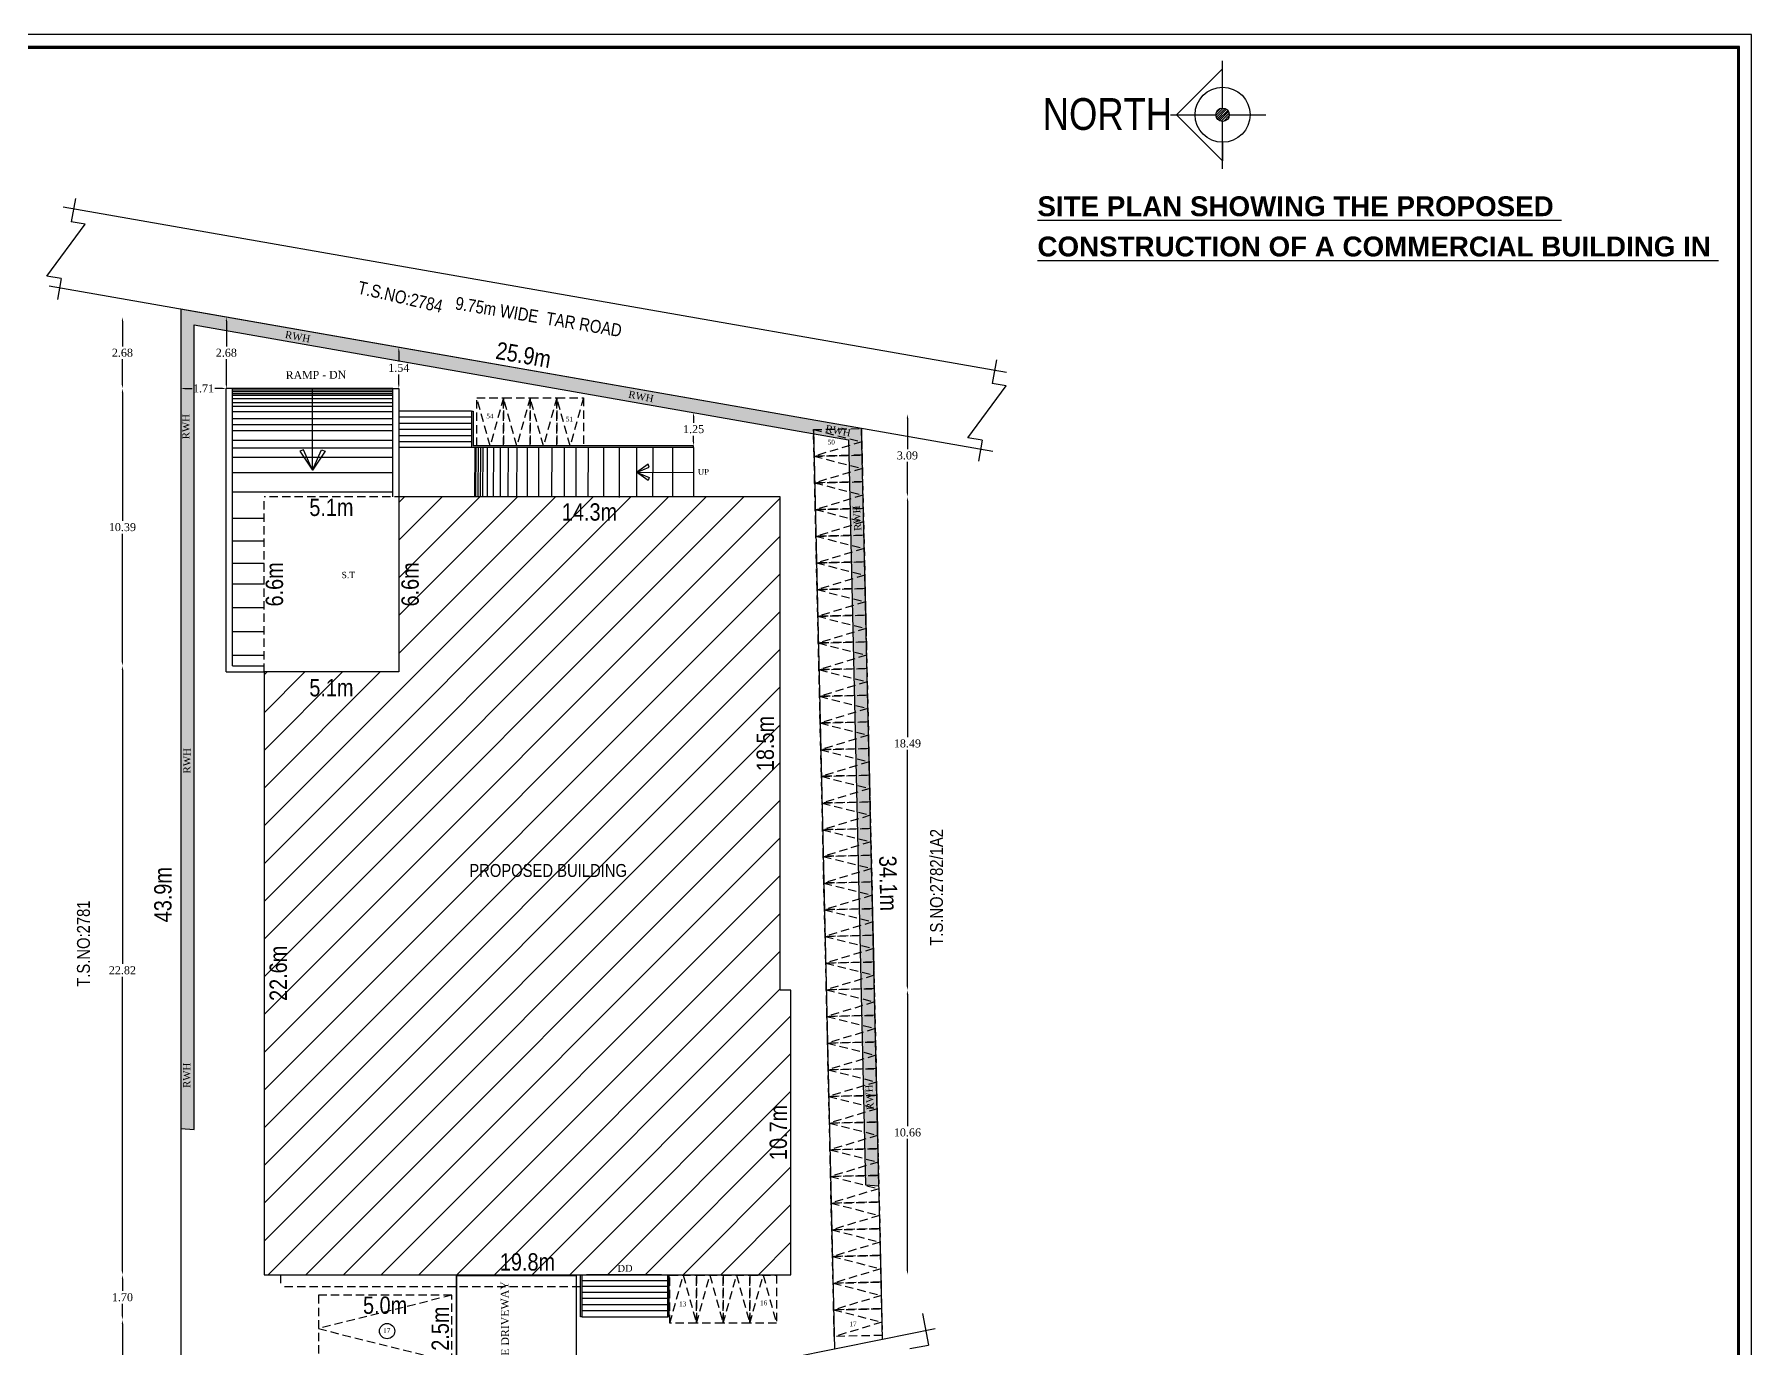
# Model space of a CAD drawing. Header units: metres. Extents: x 395 to 664, y 68 to 153.
# Drawn here: x 600 to 664.3, y 99.6 to 148.9 of the extents above; entities that cross this region are included whole.
import ezdxf

# ---------------------------------------------------------------- set-up
doc = ezdxf.new("R2010")
doc.units = ezdxf.units.M
doc.header["$LTSCALE"] = 25
doc.header["$MEASUREMENT"] = 0
doc.header["$PDMODE"] = 34
doc.linetypes.add('HIDDEN', pattern=[0.375, 0.25, -0.125])
doc.layers.get('Defpoints').update_dxf_attribs({"color": 222})
doc.styles.add('ROOM TEXT 10.5', font='swissc.ttf')
doc.styles.get("Standard").update_dxf_attribs({"font": 'times.ttf'})
doc.styles.add('style4', font='arialbd.ttf')
doc.dimstyles.new('SITE', dxfattribs={"dimtxt": 0.65, "dimasz": 0.05, "dimexe": 0.18, "dimexo": 0.0625, "dimgap": 0.09, "dimtad": 0, "dimdec": 1, "dimzin": 0, "dimdsep": 46, "dimtxsty": 'ROOM TEXT 10.5', "dimblk": 'A1', "dimcen": 0.09, "dimse1": 1, "dimse2": 1, "dimsd1": 1, "dimsd2": 1, "dimazin": 0, "dimtfac": 1, "dimtdec": 1, "dimtofl": 0, "dimtmove": 0, "dimatfit": 3, "dimfxl": 0, "dimtolj": 1, "dimtzin": 0, "dimarcsym": 0})
doc.dimstyles.get("Standard").update_dxf_attribs({"dimtxt": 0.3, "dimasz": 0.15, "dimexe": 0.18, "dimexo": 0.0625, "dimgap": 0.09, "dimtad": 0, "dimtih": 1, "dimtoh": 1, "dimzin": 0, "dimdsep": 46, "dimtxsty": 'Standard', "dimcen": 0.09, "dimse1": 1, "dimse2": 1, "dimadec": 0, "dimazin": 0, "dimtfac": 1, "dimtofl": 0, "dimtmove": 0, "dimatfit": 3, "dimfxl": 0, "dimtolj": 1, "dimtzin": 0, "dimarcsym": 0})

# ---------------------------------------------------------------- blocks, each defined once
blk = doc.blocks.new('*D88')
at = {"color": 0, "lineweight": -2, "ltscale": 0.5}
for p, q in [((632.685, 131.415), (632.685, 122.561)), ((632.685, 113.22), (632.685, 122.075))]:
    blk.add_line(p, q, dxfattribs=at)
for points in [[(632.66, 131.415), (632.71, 131.415), (632.685, 131.565)], [(632.66, 113.22), (632.71, 113.22), (632.685, 113.07)]]:
    blk.add_solid(points, dxfattribs=at)
at = {"layer": 'Defpoints', "color": 0, "lineweight": -2, "ltscale": 0.5}
for p in [(630.411, 131.565), (630.411, 113.07), (632.685, 113.07)]:
    blk.add_point(p, dxfattribs=at)
at = {"color": 0, "ltscale": 0.5, "insert": (632.685, 122.318), "char_height": 0.3, "attachment_point": 5}
blk.add_mtext('\\A1;18.49', dxfattribs=at)
blk = doc.blocks.new('*D89')
at = {"color": 0, "lineweight": -2, "ltscale": 0.5}
for p, q in [((632.685, 112.92), (632.685, 107.983)), ((632.685, 102.56), (632.685, 107.497))]:
    blk.add_line(p, q, dxfattribs=at)
for points in [[(632.66, 112.92), (632.71, 112.92), (632.685, 113.07)], [(632.66, 102.56), (632.71, 102.56), (632.685, 102.41)]]:
    blk.add_solid(points, dxfattribs=at)
at = {"layer": 'Defpoints', "color": 0, "lineweight": -2, "ltscale": 0.5}
for p in [(630.411, 113.07), (630.814, 102.41), (632.685, 102.41)]:
    blk.add_point(p, dxfattribs=at)
at = {"color": 0, "ltscale": 0.5, "insert": (632.685, 107.74), "char_height": 0.3, "attachment_point": 5}
blk.add_mtext('\\A1;10.66', dxfattribs=at)
blk = doc.blocks.new('*D90')
at = {"color": 0, "lineweight": -2, "ltscale": 0.5}
for p, q in [((603.257, 125.078), (603.257, 114.062)), ((603.257, 102.56), (603.257, 113.576))]:
    blk.add_line(p, q, dxfattribs=at)
for points in [[(603.232, 125.078), (603.282, 125.078), (603.257, 125.228)], [(603.232, 102.56), (603.282, 102.56), (603.257, 102.41)]]:
    blk.add_solid(points, dxfattribs=at)
at = {"layer": 'Defpoints', "color": 0, "lineweight": -2, "ltscale": 0.5}
for p in [(603.257, 125.228), (605.952, 125.228), (605.952, 102.41)]:
    blk.add_point(p, dxfattribs=at)
at = {"color": 0, "ltscale": 0.5, "insert": (603.257, 113.819), "char_height": 0.3, "attachment_point": 5}
blk.add_mtext('\\A1;22.82', dxfattribs=at)
blk = doc.blocks.new('*D91')
at = {"color": 0, "lineweight": -2, "ltscale": 0.5}
for p, q in [((603.257, 135.473), (603.257, 130.668)), ((603.257, 125.378), (603.257, 130.182))]:
    blk.add_line(p, q, dxfattribs=at)
for points in [[(603.232, 135.473), (603.282, 135.473), (603.257, 135.623)], [(603.232, 125.378), (603.282, 125.378), (603.257, 125.228)]]:
    blk.add_solid(points, dxfattribs=at)
at = {"layer": 'Defpoints', "color": 0, "lineweight": -2, "ltscale": 0.5}
for p in [(603.257, 135.623), (604.539, 135.623), (605.952, 125.228)]:
    blk.add_point(p, dxfattribs=at)
at = {"color": 0, "ltscale": 0.5, "insert": (603.257, 130.425), "char_height": 0.3, "attachment_point": 5}
blk.add_mtext('\\A1;10.39', dxfattribs=at)
blk = doc.blocks.new('*D96')
at = {"layer": 'Defpoints', "color": 0, "lineweight": -2, "ltscale": 0.5}
for p in [(605.441, 138.598), (631.052, 134.644), (630.961, 134.126)]:
    blk.add_point(p, dxfattribs=at)
at = {"color": 0, "ltscale": 0.5, "insert": (618.292, 136.88), "char_height": 0.65, "attachment_point": 5, "rotation": 350.05979, "style": 'ROOM TEXT 10.5'}
blk.add_mtext('\\A1;25.9m', dxfattribs=at)
blk = doc.blocks.new('A1')
at = {"color": 8, "lineweight": -2}
blk.add_line((0, 2.5), (0, -2.5), dxfattribs=at)
blk.add_solid([(-2.3, 0.4), (-2.3, -0.4), (0, 0)], dxfattribs=at)
blk = doc.blocks.new('*D97')
at = {"layer": 'Defpoints', "color": 0, "lineweight": -2, "ltscale": 0.5}
for p in [(630.961, 134.126), (631.745, 99.996), (632.358, 100.01)]:
    blk.add_point(p, dxfattribs=at)
at = {"color": 0, "ltscale": 0.5, "insert": (631.966, 117.075), "char_height": 0.65, "attachment_point": 5, "rotation": 271.31605, "style": 'ROOM TEXT 10.5'}
blk.add_mtext('\\A1;34.1m', dxfattribs=at)
blk = doc.blocks.new('*D98')
at = {"layer": 'Defpoints', "color": 0, "lineweight": -2, "ltscale": 0.5}
for p in [(631.745, 99.996), (605.441, 94.705), (605.562, 94.105)]:
    blk.add_point(p, dxfattribs=at)
at = {"color": 0, "ltscale": 0.5, "insert": (618.714, 96.75), "char_height": 0.65, "attachment_point": 5, "rotation": 11.37218, "style": 'ROOM TEXT 10.5'}
blk.add_mtext('\\A1;26.8m', dxfattribs=at)
blk = doc.blocks.new('*D99')
at = {"layer": 'Defpoints', "color": 0, "lineweight": -2, "ltscale": 0.5}
for p in [(604.778, 138.598), (605.441, 138.598), (605.441, 94.705)]:
    blk.add_point(p, dxfattribs=at)
at = {"color": 0, "ltscale": 0.5, "insert": (604.778, 116.652), "char_height": 0.65, "attachment_point": 5, "rotation": 90, "style": 'ROOM TEXT 10.5'}
blk.add_mtext('\\A1;43.9m', dxfattribs=at)
blk = doc.blocks.new('*D86')
at = {"color": 0, "lineweight": -2, "ltscale": 0.5}
for p, q in [((632.685, 134.509), (632.685, 133.355)), ((632.685, 131.715), (632.685, 132.869))]:
    blk.add_line(p, q, dxfattribs=at)
for points in [[(632.66, 134.509), (632.71, 134.509), (632.685, 134.659)], [(632.66, 131.715), (632.71, 131.715), (632.685, 131.565)]]:
    blk.add_solid(points, dxfattribs=at)
at = {"layer": 'Defpoints', "color": 0, "lineweight": -2, "ltscale": 0.5}
for p in [(627.916, 134.659), (627.916, 131.565), (632.685, 131.565)]:
    blk.add_point(p, dxfattribs=at)
at = {"color": 0, "ltscale": 0.5, "insert": (632.685, 133.112), "char_height": 0.3, "attachment_point": 5}
blk.add_mtext('\\A1;3.09', dxfattribs=at)
blk = doc.blocks.new('*D87')
at = {"color": 0, "lineweight": -2, "ltscale": 0.5}
for p, q in [((603.257, 138.148), (603.257, 137.203)), ((603.257, 135.773), (603.257, 136.717))]:
    blk.add_line(p, q, dxfattribs=at)
for points in [[(603.232, 138.148), (603.282, 138.148), (603.257, 138.298)], [(603.232, 135.773), (603.282, 135.773), (603.257, 135.623)]]:
    blk.add_solid(points, dxfattribs=at)
at = {"layer": 'Defpoints', "color": 0, "lineweight": -2, "ltscale": 0.5}
for p in [(607.153, 138.298), (603.257, 135.623), (607.153, 135.623)]:
    blk.add_point(p, dxfattribs=at)
at = {"color": 0, "ltscale": 0.5, "insert": (603.257, 136.96), "char_height": 0.3, "attachment_point": 5}
blk.add_mtext('\\A1;2.68', dxfattribs=at)
blk = doc.blocks.new('*D100')
at = {"color": 0, "lineweight": -2, "ltscale": 0.5}
for p, q in [((603.257, 102.26), (603.257, 101.806)), ((603.257, 100.865), (603.257, 101.32))]:
    blk.add_line(p, q, dxfattribs=at)
for points in [[(603.232, 102.26), (603.282, 102.26), (603.257, 102.41)], [(603.232, 100.865), (603.282, 100.865), (603.257, 100.715)]]:
    blk.add_solid(points, dxfattribs=at)
at = {"layer": 'Defpoints', "color": 0, "lineweight": -2, "ltscale": 0.5}
for p in [(608.565, 102.41), (603.257, 100.715), (608.565, 100.715)]:
    blk.add_point(p, dxfattribs=at)
at = {"color": 0, "ltscale": 0.5, "insert": (603.257, 101.563), "char_height": 0.3, "attachment_point": 5}
blk.add_mtext('\\A1;1.70', dxfattribs=at)
blk = doc.blocks.new('*D101')
at = {"color": 0, "lineweight": -2, "ltscale": 0.5}
for p, q in [((603.257, 100.565), (603.257, 98.267)), ((603.257, 95.484), (603.257, 97.781))]:
    blk.add_line(p, q, dxfattribs=at)
for points in [[(603.232, 100.565), (603.282, 100.565), (603.257, 100.715)], [(603.232, 95.484), (603.282, 95.484), (603.257, 95.334)]]:
    blk.add_solid(points, dxfattribs=at)
at = {"layer": 'Defpoints', "color": 0, "lineweight": -2, "ltscale": 0.5}
for p in [(608.565, 100.715), (603.257, 95.334), (608.565, 95.334)]:
    blk.add_point(p, dxfattribs=at)
at = {"color": 0, "ltscale": 0.5, "insert": (603.257, 98.024), "char_height": 0.3, "attachment_point": 5}
blk.add_mtext('\\A1;5.38', dxfattribs=at)
blk = doc.blocks.new('*D95')
at = {"color": 0, "lineweight": -2, "ltscale": 0.5}
for p, q in [((624.668, 134.571), (624.668, 134.34)), ((624.668, 133.623), (624.668, 133.854))]:
    blk.add_line(p, q, dxfattribs=at)
for points in [[(624.643, 134.571), (624.693, 134.571), (624.668, 134.721)], [(624.643, 133.623), (624.693, 133.623), (624.668, 133.473)]]:
    blk.add_solid(points, dxfattribs=at)
at = {"layer": 'Defpoints', "color": 0, "lineweight": -2, "ltscale": 0.5}
for p in [(624.668, 134.721), (624.668, 133.473), (624.668, 133.473)]:
    blk.add_point(p, dxfattribs=at)
at = {"color": 0, "ltscale": 0.5, "insert": (624.668, 134.097), "char_height": 0.3, "attachment_point": 5}
blk.add_mtext('\\A1;1.25', dxfattribs=at)
blk = doc.blocks.new('*D85')
at = {"color": 0, "lineweight": -2, "ltscale": 0.5}
for p, q in [((613.618, 137.015), (613.618, 136.637)), ((613.618, 135.773), (613.618, 136.151))]:
    blk.add_line(p, q, dxfattribs=at)
for points in [[(613.593, 137.015), (613.643, 137.015), (613.618, 137.165)], [(613.593, 135.773), (613.643, 135.773), (613.618, 135.623)]]:
    blk.add_solid(points, dxfattribs=at)
at = {"layer": 'Defpoints', "color": 0, "lineweight": -2, "ltscale": 0.5}
for p in [(613.618, 137.165), (613.618, 135.623), (613.618, 135.623)]:
    blk.add_point(p, dxfattribs=at)
at = {"color": 0, "ltscale": 0.5, "insert": (613.618, 136.394), "char_height": 0.3, "attachment_point": 5}
blk.add_mtext('\\A1;1.54', dxfattribs=at)
blk = doc.blocks.new('*D83')
at = {"color": 0, "lineweight": -2, "ltscale": 0.5}
for p, q in [((605.591, 135.623), (605.872, 135.623)), ((607.003, 135.623), (606.721, 135.623))]:
    blk.add_line(p, q, dxfattribs=at)
for points in [[(605.591, 135.648), (605.591, 135.598), (605.441, 135.623)], [(607.003, 135.648), (607.003, 135.598), (607.153, 135.623)]]:
    blk.add_solid(points, dxfattribs=at)
at = {"layer": 'Defpoints', "color": 0, "lineweight": -2, "ltscale": 0.5}
for p in [(605.441, 135.623), (605.441, 135.623), (607.153, 135.623)]:
    blk.add_point(p, dxfattribs=at)
at = {"color": 0, "ltscale": 0.5, "insert": (606.297, 135.623), "char_height": 0.3, "attachment_point": 5}
blk.add_mtext('\\A1;1.71', dxfattribs=at)
blk = doc.blocks.new('*D84')
at = {"color": 0, "lineweight": -2, "ltscale": 0.5}
for p, q in [((607.153, 138.148), (607.153, 137.203)), ((607.153, 135.773), (607.153, 136.717))]:
    blk.add_line(p, q, dxfattribs=at)
for points in [[(607.128, 138.148), (607.178, 138.148), (607.153, 138.298)], [(607.128, 135.773), (607.178, 135.773), (607.153, 135.623)]]:
    blk.add_solid(points, dxfattribs=at)
at = {"layer": 'Defpoints', "color": 0, "lineweight": -2, "ltscale": 0.5}
for p in [(607.153, 138.298), (607.153, 138.298), (607.153, 135.623)]:
    blk.add_point(p, dxfattribs=at)
at = {"color": 0, "ltscale": 0.5, "insert": (607.153, 136.96), "char_height": 0.3, "attachment_point": 5}
blk.add_mtext('\\A1;2.68', dxfattribs=at)
blk = doc.blocks.new('*D102')
at = {"layer": 'Defpoints', "color": 0, "lineweight": -2, "ltscale": 0.5}
for p in [(610.604, 101.639), (615.604, 101.639), (615.604, 101.263)]:
    blk.add_point(p, dxfattribs=at)
at = {"color": 0, "ltscale": 0.5, "insert": (613.104, 101.263), "char_height": 0.65, "attachment_point": 5, "style": 'ROOM TEXT 10.5'}
blk.add_mtext('\\A1;5.0m', dxfattribs=at)
blk = doc.blocks.new('*D103')
at = {"layer": 'Defpoints', "color": 0, "lineweight": -2, "ltscale": 0.5}
for p in [(615.176, 101.639), (615.604, 101.639), (615.604, 99.139)]:
    blk.add_point(p, dxfattribs=at)
at = {"color": 0, "ltscale": 0.5, "insert": (615.176, 100.389), "char_height": 0.65, "attachment_point": 5, "rotation": 90, "style": 'ROOM TEXT 10.5'}
blk.add_mtext('\\A1;2.5m', dxfattribs=at)
blk = doc.blocks.new('*D104')
at = {"layer": 'Defpoints', "color": 0, "lineweight": -2, "ltscale": 0.5}
for p in [(608.565, 124.998), (613.618, 124.998), (608.565, 124.405)]:
    blk.add_point(p, dxfattribs=at)
at = {"color": 0, "ltscale": 0.5, "insert": (611.092, 124.405), "char_height": 0.65, "attachment_point": 5, "style": 'ROOM TEXT 10.5'}
blk.add_mtext('\\A1;5.1m', dxfattribs=at)
blk = doc.blocks.new('*D105')
at = {"layer": 'Defpoints', "color": 0, "lineweight": -2, "ltscale": 0.5}
for p in [(613.618, 131.565), (614.045, 131.565), (613.618, 124.998)]:
    blk.add_point(p, dxfattribs=at)
at = {"color": 0, "ltscale": 0.5, "insert": (614.045, 128.281), "char_height": 0.65, "attachment_point": 5, "rotation": 90, "style": 'ROOM TEXT 10.5'}
blk.add_mtext('\\A1;6.6m', dxfattribs=at)
blk = doc.blocks.new('*D106')
at = {"layer": 'Defpoints', "color": 0, "lineweight": -2, "ltscale": 0.5}
for p in [(613.618, 131.565), (627.916, 131.565), (627.916, 130.991)]:
    blk.add_point(p, dxfattribs=at)
at = {"color": 0, "ltscale": 0.5, "insert": (620.767, 130.991), "char_height": 0.65, "attachment_point": 5, "style": 'ROOM TEXT 10.5'}
blk.add_mtext('\\A1;14.3m', dxfattribs=at)
blk = doc.blocks.new('*D107')
at = {"layer": 'Defpoints', "color": 0, "lineweight": -2, "ltscale": 0.5}
for p in [(608.565, 124.998), (609.104, 124.998), (608.565, 102.41)]:
    blk.add_point(p, dxfattribs=at)
at = {"color": 0, "ltscale": 0.5, "insert": (609.104, 113.704), "char_height": 0.65, "attachment_point": 5, "rotation": 90, "style": 'ROOM TEXT 10.5'}
blk.add_mtext('\\A1;22.6m', dxfattribs=at)
blk = doc.blocks.new('*D108')
at = {"layer": 'Defpoints', "color": 0, "lineweight": -2, "ltscale": 0.5}
for p in [(608.565, 102.41), (628.32, 102.885), (628.32, 102.41)]:
    blk.add_point(p, dxfattribs=at)
at = {"color": 0, "ltscale": 0.5, "insert": (618.442, 102.885), "char_height": 0.65, "attachment_point": 5, "style": 'ROOM TEXT 10.5'}
blk.add_mtext('\\A1;19.8m', dxfattribs=at)
blk = doc.blocks.new('*D109')
at = {"layer": 'Defpoints', "color": 0, "lineweight": -2, "ltscale": 0.5}
for p in [(627.848, 113.07), (628.32, 113.07), (628.32, 102.41)]:
    blk.add_point(p, dxfattribs=at)
at = {"color": 0, "ltscale": 0.5, "insert": (627.848, 107.74), "char_height": 0.65, "attachment_point": 5, "rotation": 90, "style": 'ROOM TEXT 10.5'}
blk.add_mtext('\\A1;10.7m', dxfattribs=at)
blk = doc.blocks.new('*D110')
at = {"layer": 'Defpoints', "color": 0, "lineweight": -2, "ltscale": 0.5}
for p in [(627.359, 131.565), (627.916, 131.565), (627.916, 113.07)]:
    blk.add_point(p, dxfattribs=at)
at = {"color": 0, "ltscale": 0.5, "insert": (627.359, 122.318), "char_height": 0.65, "attachment_point": 5, "rotation": 90, "style": 'ROOM TEXT 10.5'}
blk.add_mtext('\\A1;18.5m', dxfattribs=at)
blk = doc.blocks.new('*D111')
at = {"layer": 'Defpoints', "color": 0, "lineweight": -2, "ltscale": 0.5}
for p in [(608.565, 131.565), (608.958, 131.565), (608.565, 124.998)]:
    blk.add_point(p, dxfattribs=at)
at = {"color": 0, "ltscale": 0.5, "insert": (608.958, 128.281), "char_height": 0.65, "attachment_point": 5, "rotation": 90, "style": 'ROOM TEXT 10.5'}
blk.add_mtext('\\A1;6.6m', dxfattribs=at)
blk = doc.blocks.new('*D112')
at = {"layer": 'Defpoints', "color": 0, "lineweight": -2, "ltscale": 0.5}
for p in [(608.565, 131.565), (613.618, 131.565), (613.618, 131.165)]:
    blk.add_point(p, dxfattribs=at)
at = {"color": 0, "ltscale": 0.5, "insert": (611.092, 131.165), "char_height": 0.65, "attachment_point": 5, "style": 'ROOM TEXT 10.5'}
blk.add_mtext('\\A1;5.1m', dxfattribs=at)
blk = doc.blocks.new('A$C392500A0')
for p, q in [((28.6, 71.4), (28.6, 40.1)), ((28.6, 66.1), (59, 35.7)), ((28.6, 53.9), (28.6, 66.1)), ((28.6, 66.1), (28.6, 53.9)), ((24.1, 35.7), (0, 35.7)), ((24.2, 36.1), (28.1, 40.1)), ((24.2, 34.7), (29.5, 40)), ((24.6, 33.6), (30.6, 39.6)), ((25.2, 32.8), (31.5, 39)), ((26, 32.1), (32.2, 38.3)), ((27, 31.5), (32.7, 37.3)), ((28.2, 31.3), (33, 36.1)), ((59, 35.7), (28.6, 5.3)), ((29.8, 31.4), (32.9, 34.4)), ((63.1, 35.7), (33, 35.7)), ((28.6, 31.2), (28.6, 0))]:
    blk.add_line(p, q)
for radius in [18.2, 4.45]:
    blk.add_circle((28.6, 35.7), radius)

msp = doc.modelspace()

# ---------------------------------------------------------------- hatches: boundary and pattern name
at = {"ltscale": 0.5}
h = msp.add_hatch(dxfattribs=at)
h.set_pattern_fill('GRAVEL', color=0)
h.set_pattern_definition([(228.012788, (181.01551, 91.8192), (-8, -9), [0.134536, -13.319088]), (184.969741, (180.92551, 91.719203), (12, 1), [0.230868, -22.8559248]), (132.510447, (180.69551, 91.6992), (10, -11), [0.162788, -16.1160326]), (267.273689, (180.30551, 91.449203), (1, 20), [0.210238, -20.813558]), (292.833654, (180.29551, 91.239203), (-5, 12), [0.206155, -20.4093731]), (357.273689, (180.37551, 91.049203), (-20, 1), [0.210238, -20.813558]), (37.6942405, (180.58551, 91.039203), (-13, -10), [0.278029, -27.5248485]), (72.255328, (180.80551, 91.209203), (7, 22), [0.262488, -25.9863215]), (121.429566, (180.88551, 91.459203), (-8, 13), [0.21095, -20.8840731]), (175.236358, (180.77551, 91.6392), (11, -1), [0.240832, -11.8007626]), (222.397438, (180.53551, 91.659203), (-12, -11), [0.311448, -30.833375]), (138.814075, (181.29551, 91.4392), (-7, 6), [0.106301, -10.5238448]), (171.469234, (181.21551, 91.509203), (13, -2), [0.202237, -20.0215114]), (225, (181.0155, 91.5392), (-1e-16, -1), [0.141421, -1.2727926]), (203.19859, (180.94551, 91.6592), (5, 2), [0.076158, -7.539615]), (291.80141, (180.87551, 91.6292), (-1, 3), [0.107703, -5.2774618]), (30.963757, (180.91551, 91.5292), (3, 2), [0.174929, -5.656023]), (161.56505, (181.0655, 91.6192), (2, -1), [0.126491, -3.0357867]), (16.38954, (180.29551, 91.629203), (10, 3), [0.1772, -17.5428451]), (70.346176, (180.46551, 91.6792), (-4, -11), [0.148661, -14.7174077]), (293.19859, (181.06551, 91.8192), (-2, 5), [0.152315, -7.463458]), (343.61046, (181.12551, 91.679203), (-10, 3), [0.1772, -17.5428451]), (339.443955, (180.29551, 91.0092), (-5, 2), [0.17088, -8.3731237]), (294.77514, (180.45551, 90.9492), (-5, 11), [0.143178, -14.174643]), (66.80141, (181.07551, 90.8192), (2, 5), [0.152315, -7.463458]), (17.354025, (181.13551, 90.959203), (-13, -4), [0.167631, -16.5954236]), (69.443955, (180.58551, 90.8192), (-2, -5), [0.08544, -8.4585637]), (101.30993, (181.01551, 90.8192), (-1, 4), [0.05099, -5.0480295]), (165.963757, (181.0055, 90.8692), (3, -1), [0.206155, -3.9169506]), (186.009006, (180.80551, 90.919203), (10, 1), [0.19105, -18.9139232]), (303.69007, (180.9155, 91.4392), (-1, 2), [0.144222, -3.4613293]), (353.157227, (180.99551, 91.319203), (17, -2), [0.251794, -24.9275626]), (60.945396, (181.24551, 91.2892), (-4, -7), [0.102956, -10.1926741]), (90, (181.2955, 91.3792), (-1, 1), [0.06, -0.94]), (120.256437, (180.78551, 90.9492), (4, -7), [0.138924, -13.75352]), (48.012788, (180.71551, 91.0692), (8, 9), [0.269072, -13.184552]), (0, (180.8955, 91.2692), (1, 1), [0.26, -0.74]), (325.304846, (181.15551, 91.2692), (10, -7), [0.158114, -15.6532743]), (254.054604, (181.28551, 91.1792), (-1, -4), [0.145602, -7.1345079]), (207.645975, (181.24551, 91.039203), (-19, -10), [0.237065, -23.4694742]), (175.426079, (181.03551, 90.929203), (-13, 1), [0.250799, -24.8290734])])
h.paths.add_polyline_path([(605.941, 138.003), (630.47, 133.704), (631.112, 105.776), (631.613, 105.735), (630.961, 134.126), (605.441, 138.598), (605.441, 107.887), (605.941, 107.846)])
h = msp.add_hatch(dxfattribs=at)
h.set_pattern_fill('ANSI31', color=0, scale=8)
h.set_pattern_definition([(45, (138.9209, 90.8192), (-0.7071068, 0.7071068), [])])
h.paths.add_polyline_path([(628.32, 102.41), (628.32, 113.07), (627.916, 113.07), (627.916, 131.565), (624.664, 131.565), (613.618, 131.565), (613.618, 124.998), (608.565, 124.998), (608.565, 102.41)])
h.paths.add_polyline_path([(609.789, 112.469), (609.789, 114.947), (608.428, 114.947), (608.428, 112.469)], flags=9)
h.paths.add_polyline_path([(610.074, 123.72), (612.121, 123.72), (612.121, 125.081), (610.074, 125.081)], flags=24)
h.paths.add_polyline_path([(614.73, 127.262), (614.73, 129.309), (613.369, 129.309), (613.369, 127.262)], flags=24)
h.paths.add_polyline_path([(619.521, 130.306), (621.998, 130.306), (621.998, 131.667), (619.521, 131.667)], flags=9)
h.paths.add_polyline_path([(628.044, 121.071), (628.044, 123.549), (626.682, 123.549), (626.682, 121.071)], flags=25)
h.paths.add_polyline_path([(628.533, 106.494), (628.533, 108.971), (627.172, 108.971), (627.172, 106.494)], flags=9)
h.paths.add_polyline_path([(617.196, 102.2), (619.673, 102.2), (619.673, 103.561), (617.196, 103.561)], flags=9)
h.paths.add_polyline_path([(616.134, 117.18), (621.829, 117.18), (621.829, 117.94), (616.134, 117.94)], flags=24)
h.paths.add_polyline_path([(621.755, 102.453), (622.435, 102.46), (622.431, 102.84), (621.752, 102.833)], flags=24)

# ---------------------------------------------------------------- linework, layer by layer
at = {"color": 0, "linetype": 'ByBlock', "lineweight": -2}
for p, q in [((636.404, 136.217), (601.034, 142.416)), ((635.886, 133.263), (600.516, 139.461)), ((605.441, 138.598), (605.441, 94.705)), ((631.745, 99.996), (630.961, 134.126)), ((605.441, 94.705), (631.745, 99.996))]:
    msp.add_line(p, q, dxfattribs=at)
at = {"color": 0, "ltscale": 0.5}
for p, q in [((601.493, 142.749), (601.338, 141.869)), ((600.426, 139.834), (601.86, 141.779)), ((601.86, 141.779), (601.338, 141.869)), ((600.965, 139.742), (600.426, 139.834)), ((600.965, 139.742), (600.827, 138.957)), ((636.02, 136.692), (635.865, 135.812)), ((607.381, 135.623), (607.151, 135.623)), ((607.151, 124.998), (607.151, 135.623)), ((607.38, 125.228), (607.38, 135.623)), ((613.389, 131.565), (613.389, 135.623)), ((634.953, 133.777), (636.387, 135.722)), ((636.387, 135.722), (635.865, 135.812)), ((616.348, 134.775), (613.618, 134.775)), ((616.348, 134.775), (616.348, 133.413)), ((616.348, 134.775), (616.408, 134.775)), ((616.408, 134.775), (616.408, 133.473)), ((616.348, 134.545), (613.618, 134.545)), ((616.348, 134.315), (613.618, 134.315)), ((616.348, 134.085), (613.618, 134.085)), ((629.161, 134.084), (629.953, 99.635)), ((616.348, 133.855), (613.618, 133.855)), ((616.348, 133.625), (613.618, 133.625)), ((616.348, 133.413), (613.618, 133.413)), ((616.408, 133.413), (616.348, 133.413)), ((624.668, 133.473), (616.408, 133.473)), ((624.668, 133.413), (616.408, 133.413)), ((624.668, 133.413), (624.668, 133.473)), ((635.491, 133.685), (634.953, 133.777)), ((635.491, 133.685), (635.353, 132.9)), ((622.96, 132.781), (622.53, 132.478)), ((622.53, 132.478), (623.003, 132.677)), ((623.003, 132.677), (622.96, 132.781)), ((622.53, 132.481), (624.666, 132.476)), ((622.53, 132.481), (623.003, 132.282)), ((622.96, 132.179), (622.53, 132.481)), ((623.003, 132.282), (622.96, 132.179)), ((616.118, 131.565), (613.618, 131.565)), ((607.151, 124.998), (608.565, 124.998)), ((607.38, 125.228), (608.565, 125.228)), ((620.428, 100.836), (620.428, 102.41)), ((620.488, 100.836), (620.488, 102.41)), ((623.468, 102.41), (620.657, 102.41)), ((623.698, 100.836), (623.698, 102.41)), ((623.758, 100.836), (623.758, 102.41)), ((620.488, 102.198), (623.698, 102.198)), ((620.488, 101.986), (623.698, 101.986)), ((620.488, 101.756), (623.698, 101.756)), ((620.488, 101.526), (623.698, 101.526)), ((620.488, 101.296), (623.698, 101.296)), ((620.488, 100.836), (620.428, 100.836)), ((620.488, 101.066), (623.698, 101.066)), ((620.488, 100.836), (623.698, 100.836)), ((623.758, 100.836), (623.698, 100.836)), ((633.246, 100.955), (633.473, 99.77)), ((631.745, 99.996), (633.73, 100.395)), ((632.77, 99.639), (633.473, 99.77))]:
    msp.add_line(p, q, dxfattribs=at)
at = {"color": 0, "ltscale": 4}
for p, q in [((613.389, 135.623), (607.381, 135.623)), ((613.389, 135.557), (607.381, 135.557)), ((613.389, 135.492), (607.381, 135.492)), ((613.389, 135.427), (607.381, 135.427)), ((613.389, 135.363), (607.381, 135.363)), ((613.389, 135.235), (607.381, 135.235)), ((610.385, 132.567), (610.385, 135.623)), ((613.389, 135.089), (607.381, 135.089)), ((613.389, 134.947), (607.381, 134.947)), ((613.389, 134.75), (607.381, 134.75)), ((613.389, 134.482), (607.381, 134.482)), ((613.389, 134.261), (607.381, 134.261)), ((613.389, 134.036), (607.381, 134.036)), ((613.389, 133.678), (607.381, 133.678)), ((613.389, 133.385), (607.381, 133.385)), ((610.045, 133.33), (609.914, 133.271)), ((609.914, 133.271), (610.385, 132.567)), ((610.385, 132.567), (610.045, 133.33)), ((610.385, 132.567), (610.725, 133.33)), ((610.857, 133.271), (610.385, 132.567)), ((610.725, 133.33), (610.857, 133.271)), ((616.464, 133.413), (616.46, 131.565)), ((616.503, 133.413), (616.499, 131.565)), ((616.588, 133.413), (616.583, 131.565)), ((616.675, 133.413), (616.67, 131.564)), ((616.762, 133.413), (616.758, 131.564)), ((616.934, 133.413), (616.93, 131.565)), ((617.163, 133.413), (617.159, 131.565)), ((617.424, 133.413), (617.42, 131.565)), ((617.715, 133.413), (617.711, 131.565)), ((618.039, 133.413), (618.034, 131.567)), ((618.435, 133.413), (618.431, 131.571)), ((618.853, 133.413), (618.849, 131.558)), ((619.352, 133.413), (619.348, 131.576)), ((619.815, 133.413), (619.811, 131.566)), ((620.253, 133.413), (620.249, 131.569)), ((620.714, 133.413), (620.709, 131.549)), ((621.294, 133.413), (621.29, 131.572)), ((621.883, 133.413), (621.879, 131.543)), ((622.532, 133.413), (622.528, 131.565)), ((623.136, 133.413), (623.132, 131.549)), ((623.881, 133.413), (623.877, 131.563)), ((624.668, 133.413), (624.664, 131.565)), ((613.389, 133.039), (607.381, 133.039)), ((613.389, 132.456), (607.381, 132.456)), ((613.389, 131.74), (607.38, 131.74)), ((608.565, 130.752), (607.38, 130.752)), ((608.565, 129.902), (607.38, 129.902)), ((608.565, 129.068), (607.38, 129.068)), ((608.565, 128.284), (607.379, 128.284)), ((608.565, 127.398), (607.379, 127.398)), ((608.565, 126.509), (607.379, 126.509)), ((608.565, 125.611), (607.379, 125.611)), ((615.776, 96.784), (615.776, 102.41))]:
    msp.add_line(p, q, dxfattribs=at)
at = {"color": 0, "linetype": 'HIDDEN', "ltscale": 0.05}
for p, q in [((617.043, 133.473), (616.543, 135.273)), ((617.543, 135.273), (617.043, 133.473)), ((618.043, 133.473), (617.543, 135.273)), ((618.543, 135.273), (618.043, 133.473)), ((619.043, 133.473), (618.543, 135.273)), ((619.543, 135.273), (619.043, 133.473)), ((620.043, 133.473), (619.543, 135.273)), ((620.543, 135.273), (620.043, 133.473)), ((629.161, 134.084), (630.972, 133.626)), ((630.972, 133.626), (629.184, 133.085)), ((629.184, 133.085), (630.995, 132.626)), ((630.995, 132.626), (629.207, 132.085)), ((629.207, 132.085), (631.018, 131.626)), ((608.565, 124.998), (608.565, 131.565)), ((616.118, 131.565), (608.565, 131.565)), ((631.018, 131.626), (629.23, 131.085)), ((629.23, 131.085), (631.041, 130.627)), ((631.041, 130.627), (629.253, 130.085)), ((629.253, 130.085), (631.064, 129.627)), ((631.064, 129.627), (629.276, 129.086)), ((629.276, 129.086), (631.087, 128.627)), ((631.087, 128.627), (629.299, 128.086)), ((629.299, 128.086), (631.11, 127.627)), ((631.11, 127.627), (629.322, 127.086)), ((629.322, 127.086), (631.133, 126.628)), ((631.133, 126.628), (629.345, 126.086)), ((629.345, 126.086), (631.156, 125.628)), ((631.156, 125.628), (629.368, 125.087)), ((629.368, 125.087), (631.179, 124.628)), ((631.179, 124.628), (629.391, 124.087)), ((629.391, 124.087), (631.202, 123.628)), ((631.202, 123.628), (629.414, 123.087)), ((629.414, 123.087), (631.225, 122.629)), ((631.225, 122.629), (629.437, 122.087)), ((629.437, 122.087), (631.248, 121.629)), ((631.248, 121.629), (629.46, 121.088)), ((629.46, 121.088), (631.271, 120.629)), ((631.271, 120.629), (629.483, 120.088)), ((629.483, 120.088), (631.294, 119.629)), ((631.294, 119.629), (629.506, 119.088)), ((629.506, 119.088), (631.317, 118.63)), ((631.317, 118.63), (629.529, 118.088)), ((629.529, 118.088), (631.34, 117.63)), ((631.34, 117.63), (629.552, 117.089)), ((629.552, 117.089), (631.363, 116.63)), ((631.363, 116.63), (629.575, 116.089)), ((629.575, 116.089), (631.386, 115.63)), ((631.386, 115.63), (629.598, 115.089)), ((629.598, 115.089), (631.409, 114.631)), ((631.409, 114.631), (629.621, 114.09)), ((629.621, 114.09), (631.432, 113.631)), ((631.432, 113.631), (629.644, 113.09)), ((629.644, 113.09), (631.455, 112.631)), ((631.455, 112.631), (629.667, 112.09)), ((629.667, 112.09), (631.478, 111.632)), ((631.478, 111.632), (629.69, 111.09)), ((629.69, 111.09), (631.501, 110.632)), ((631.501, 110.632), (629.713, 110.091)), ((629.713, 110.091), (631.524, 109.632)), ((631.524, 109.632), (629.736, 109.091)), ((629.736, 109.091), (631.547, 108.632)), ((631.547, 108.632), (629.758, 108.091)), ((629.758, 108.091), (631.569, 107.633)), ((631.569, 107.633), (629.781, 107.091)), ((629.781, 107.091), (631.592, 106.633)), ((631.592, 106.633), (629.804, 106.092)), ((629.804, 106.092), (631.615, 105.633)), ((631.615, 105.633), (629.827, 105.092)), ((629.827, 105.092), (631.638, 104.633)), ((631.638, 104.633), (629.85, 104.092)), ((629.85, 104.092), (631.661, 103.634)), ((631.661, 103.634), (629.873, 103.092)), ((629.873, 103.092), (631.684, 102.634)), ((609.181, 102.41), (609.181, 101.95)), ((623.776, 100.588), (624.276, 102.388)), ((624.276, 102.388), (624.776, 100.588)), ((624.776, 100.588), (625.276, 102.388)), ((625.276, 102.388), (625.776, 100.588)), ((625.776, 100.588), (626.276, 102.388)), ((626.276, 102.388), (626.776, 100.588)), ((626.776, 100.588), (627.276, 102.388)), ((627.276, 102.388), (627.776, 100.588)), ((631.684, 102.634), (629.896, 102.093)), ((620.428, 101.95), (609.181, 101.95)), ((629.896, 102.093), (631.707, 101.634)), ((615.604, 101.639), (610.604, 100.389)), ((631.707, 101.634), (629.919, 101.093)), ((629.919, 101.093), (631.73, 100.634)), ((631.73, 100.634), (629.942, 100.093)), ((610.604, 100.389), (615.604, 99.139))]:
    msp.add_line(p, q, dxfattribs=at)
at = {"color": 0}
msp.add_line((663.809, 135.256), (663.809, 121.889), dxfattribs=at)
at = {"color": 0, "linetype": 'ByBlock', "lineweight": -2}
for points in [[(598.178, 74.412), (664.333, 74.412), (664.333, 148.895), (598.178, 148.895)], [(598.636, 74.87), (663.875, 74.87), (663.875, 148.438), (598.636, 148.438)], [(598.658, 74.892), (663.853, 74.892), (663.853, 148.416), (598.658, 148.416)], [(598.68, 74.914), (663.831, 74.914), (663.831, 148.393), (598.68, 148.393)], [(598.702, 74.936), (663.809, 74.936), (663.809, 148.371), (598.702, 148.371)]]:
    msp.add_lwpolyline(points, close=True, dxfattribs=at)
at = {"color": 0, "ltscale": 25}
for points in [[(630.961, 134.126), (605.441, 138.598), (605.441, 107.887), (605.941, 107.846), (605.941, 138.003), (630.47, 133.704), (631.112, 105.776), (631.613, 105.735)], [(620.276, 102.369), (615.776, 102.369), (615.776, 96.784), (620.276, 97.689)]]:
    msp.add_lwpolyline(points, close=True, dxfattribs=at)
at = {"color": 0, "ltscale": 0.5}
msp.add_lwpolyline([(613.389, 135.623), (613.618, 135.623), (613.618, 131.565)], dxfattribs=at)
at = {"color": 0, "linetype": 'HIDDEN', "ltscale": 0.05}
for points in [[(617.543, 135.273), (617.543, 133.473), (616.543, 133.473), (616.543, 135.273)], [(618.543, 135.273), (618.543, 133.473), (617.543, 133.473), (617.543, 135.273)], [(619.543, 135.273), (619.543, 133.473), (618.543, 133.473), (618.543, 135.273)], [(620.543, 135.273), (620.543, 133.473), (619.543, 133.473), (619.543, 135.273)], [(629.161, 134.084), (630.961, 134.126), (630.984, 133.126), (629.184, 133.085)], [(629.184, 133.085), (630.984, 133.126), (631.007, 132.126), (629.207, 132.085)], [(629.207, 132.085), (631.007, 132.126), (631.03, 131.126), (629.23, 131.085)], [(629.23, 131.085), (631.03, 131.126), (631.053, 130.127), (629.253, 130.085)], [(629.253, 130.085), (631.053, 130.127), (631.076, 129.127), (629.276, 129.086)], [(629.276, 129.086), (631.076, 129.127), (631.099, 128.127), (629.299, 128.086)], [(629.299, 128.086), (631.099, 128.127), (631.122, 127.127), (629.322, 127.086)], [(629.322, 127.086), (631.122, 127.127), (631.145, 126.128), (629.345, 126.086)], [(629.345, 126.086), (631.145, 126.128), (631.168, 125.128), (629.368, 125.087)], [(629.368, 125.087), (631.168, 125.128), (631.191, 124.128), (629.391, 124.087)], [(629.391, 124.087), (631.191, 124.128), (631.213, 123.129), (629.414, 123.087)], [(629.414, 123.087), (631.213, 123.129), (631.236, 122.129), (629.437, 122.087)], [(629.437, 122.087), (631.236, 122.129), (631.259, 121.129), (629.46, 121.088)], [(629.46, 121.088), (631.259, 121.129), (631.282, 120.129), (629.483, 120.088)], [(629.483, 120.088), (631.282, 120.129), (631.305, 119.13), (629.506, 119.088)], [(629.506, 119.088), (631.305, 119.13), (631.328, 118.13), (629.529, 118.088)], [(629.529, 118.088), (631.328, 118.13), (631.351, 117.13), (629.552, 117.089)], [(629.552, 117.089), (631.351, 117.13), (631.374, 116.13), (629.575, 116.089)], [(629.575, 116.089), (631.374, 116.13), (631.397, 115.131), (629.598, 115.089)], [(629.598, 115.089), (631.397, 115.131), (631.42, 114.131), (629.621, 114.09)], [(629.621, 114.09), (631.42, 114.131), (631.443, 113.131), (629.644, 113.09)], [(629.644, 113.09), (631.443, 113.131), (631.466, 112.131), (629.667, 112.09)], [(629.667, 112.09), (631.466, 112.131), (631.489, 111.132), (629.69, 111.09)], [(629.69, 111.09), (631.489, 111.132), (631.512, 110.132), (629.713, 110.091)], [(629.713, 110.091), (631.512, 110.132), (631.535, 109.132), (629.736, 109.091)], [(629.736, 109.091), (631.535, 109.132), (631.558, 108.132), (629.758, 108.091)], [(629.758, 108.091), (631.558, 108.132), (631.581, 107.133), (629.781, 107.091)], [(629.781, 107.091), (631.581, 107.133), (631.604, 106.133), (629.804, 106.092)], [(629.804, 106.092), (631.604, 106.133), (631.627, 105.133), (629.827, 105.092)], [(629.827, 105.092), (631.627, 105.133), (631.65, 104.134), (629.85, 104.092)], [(629.85, 104.092), (631.65, 104.134), (631.673, 103.134), (629.873, 103.092)], [(629.873, 103.092), (631.673, 103.134), (631.696, 102.134), (629.896, 102.093)], [(623.776, 100.588), (623.776, 102.388), (624.776, 102.388), (624.776, 100.588)], [(624.776, 100.588), (624.776, 102.388), (625.776, 102.388), (625.776, 100.588)], [(625.776, 100.588), (625.776, 102.388), (626.776, 102.388), (626.776, 100.588)], [(626.776, 100.588), (626.776, 102.388), (627.776, 102.388), (627.776, 100.588)], [(629.896, 102.093), (631.696, 102.134), (631.719, 101.134), (629.919, 101.093)], [(610.604, 99.139), (615.604, 99.139), (615.604, 101.639), (610.604, 101.639)], [(629.919, 101.093), (631.719, 101.134), (631.742, 100.135), (629.942, 100.093)]]:
    msp.add_lwpolyline(points, close=True, dxfattribs=at)
at = {"color": 0, "ltscale": 0.5}
msp.add_lwpolyline([(627.916, 131.565), (624.664, 131.565), (613.618, 131.565), (613.618, 124.998), (608.565, 124.998), (608.565, 102.41), (628.32, 102.41), (628.32, 113.07), (627.916, 113.07)], close=True, dxfattribs=at)
at = {"color": 0, "ltscale": 4}
msp.add_circle((613.178, 100.297), 0.285, dxfattribs=at)

# ---------------------------------------------------------------- block references
at = {"color": 0, "linetype": 'ByBlock', "xscale": 0.0566768329552613, "yscale": 0.0566768329552613, "zscale": 0.0566768329552613, "rotation": 180}
msp.add_blockref('A$C392500A0', (646.121, 147.906), dxfattribs=at)

# ---------------------------------------------------------------- texts
at = {"color": 0, "linetype": 'ByBlock', "style": 'ROOM TEXT 10.5'}
msp.add_text('NORTH', height=1.1902, dxfattribs=at).set_placement((637.76, 145.315))
at = {"color": 0}
for s, height, style, p in [('%%USITE PLAN SHOWING THE PROPOSED ', 0.74431, 'style4', (637.56, 142.081)), ('%%UCONSTRUCTION OF A COMMERCIAL BUILDING IN ', 0.74431, 'style4', (637.56, 140.573)), ('PROPOSED BUILDING', 0.48361, 'ROOM TEXT 10.5', (616.261, 117.318))]:
    msp.add_text(s, height=height, dxfattribs=dict(at, style=style)).set_placement(p)
at = {"color": 0, "style": 'ROOM TEXT 10.5'}
for s, rotation, p in [('T.S.NO:2784', 346.91682, (612.046, 139.187)), ('9.75m WIDE  TAR ROAD', 350.49315, (615.707, 138.591)), ('T.S.NO:2782/1A2', 90, (634.016, 114.74)), ('T.S.NO:2781', 90, (602.038, 113.201))]:
    msp.add_text(s, height=0.48361, rotation=rotation, dxfattribs=at).set_placement(p)
at = {"color": 0}
for s, height, rotation, p in [('RWH', 0.2699, 349.1756, (609.336, 137.521)), ('RAMP - DN', 0.2934, 0.56373, (609.381, 135.974)), ('RWH', 0.2699, 349.1756, (622.207, 135.281)), ('RWH', 0.2699, 89.82928, (605.768, 133.716)), ('RWH', 0.2699, 349.1756, (629.595, 133.998)), ('UP', 0.216, 0.56373, (624.831, 132.389)), ('RWH', 0.2699, 93.48551, (630.959, 130.296)), ('RWH', 0.2699, 89.82928, (605.808, 121.195)), ('RWH', 0.2699, 89.82928, (605.799, 109.405)), ('RWH', 0.2699, 93.48551, (631.429, 108.594)), ('DD', 0.2592, 0.56373, (621.818, 102.517)), ('4.5m WIDE DRIVEWAY', 0.29338, 90.56373, (617.773, 97.477))]:
    msp.add_text(s, height=height, rotation=rotation, dxfattribs=at).set_placement(p)
for s, p in [('54', (616.897, 134.502)), ('51', (619.88, 134.386)), ('50', (629.693, 133.525)), ('13', (624.124, 101.227)), ('16', (627.157, 101.267)), ('17', (630.509, 100.476)), ('17', (613.034, 100.236))]:
    msp.add_text(s, height=0.1778, dxfattribs=at).set_placement(p)
at = {"color": 0, "linetype": 'ByBlock', "lineweight": -2}
msp.add_text('S.T', height=0.237, dxfattribs=at).set_placement((611.472, 128.515))

# ---------------------------------------------------------------- dimensions: what is measured, and where the dimension line sits
at = {"color": 0, "ltscale": 0.5}
for p1, p2, distance, dimstyle, override, picture, middle in [((605.441, 94.705), (605.441, 138.598), 0.663, 'SITE', {"dimpost": 'm'}, '*D99', (604.778, 116.652)), ((605.441, 138.598), (630.961, 134.126), 0.526, 'SITE', {"dimpost": 'm'}, '*D96', (618.292, 136.88)), ((607.1528, 138.298), (607.1528, 135.6226), -3.896, 'Standard', {"dimtmove": 1}, '*D87', (603.2568, 136.9603)), ((630.961, 134.126), (631.745, 99.996), 0.614, 'SITE', {"dimpost": 'm'}, '*D97', (631.966, 117.075)), ((608.565, 124.998), (608.565, 131.565), -0.393, 'SITE', {"dimpost": 'm', "dimfxl": 0.15}, '*D111', (608.958, 128.281)), ((608.565, 131.565), (613.618, 131.565), -0.4, 'SITE', {"dimpost": 'm', "dimfxl": 0.15}, '*D112', (611.092, 131.165)), ((613.618, 124.998), (613.618, 131.565), -0.427, 'SITE', {"dimpost": 'm', "dimfxl": 0.15}, '*D105', (614.045, 128.281)), ((613.618, 131.565), (627.916, 131.565), -0.574, 'SITE', {"dimpost": 'm', "dimfxl": 0.15}, '*D106', (620.767, 130.991)), ((627.916, 113.07), (627.916, 131.565), 0.557, 'SITE', {"dimpost": 'm', "dimfxl": 0.15}, '*D110', (627.359, 122.318)), ((613.618, 124.998), (608.565, 124.998), 0.593, 'SITE', {"dimpost": 'm'}, '*D104', (611.092, 124.405)), ((608.565, 102.41), (608.565, 124.998), -0.539, 'SITE', {"dimpost": 'm', "dimfxl": 0.15}, '*D107', (609.104, 113.704)), ((628.32, 102.41), (628.32, 113.07), 0.471, 'SITE', {"dimpost": 'm', "dimfxl": 0.15}, '*D109', (627.848, 107.74)), ((608.565, 102.41), (628.32, 102.41), 0.475, 'SITE', {"dimpost": 'm', "dimfxl": 0.15}, '*D108', (618.442, 102.885)), ((610.604, 101.639), (615.604, 101.639), -0.376, 'SITE', {"dimpost": 'm', "dimfxl": 0.15}, '*D102', (613.104, 101.263)), ((615.604, 99.139), (615.604, 101.639), 0.428, 'SITE', {"dimpost": 'm', "dimfxl": 0.15}, '*D103', (615.176, 100.389)), ((631.745, 99.996), (605.441, 94.705), 0.612, 'SITE', {"dimpost": 'm'}, '*D98', (618.714, 96.75))]:
    dim = msp.add_aligned_dim(p1=p1, p2=p2, distance=distance, dimstyle=dimstyle, override=override, dxfattribs=at)
    dim.commit()
    dim.dimension.update_dxf_attribs({"geometry": picture, "text_midpoint": middle})
for p1, p2, distance, picture, middle in [((607.1528, 135.6226), (607.1528, 138.298), 0, '*D84', (607.1528, 136.9603)), ((613.618, 137.165), (613.618, 135.623), 0, '*D85', (613.618, 136.394)), ((607.153, 135.623), (605.441, 135.623), 0, '*D83', (606.297, 135.623)), ((624.668, 134.721), (624.668, 133.473), 0, '*D95', (624.668, 134.097)), ((627.916, 134.659), (627.916, 131.565), 4.769, '*D86', (632.685, 133.112)), ((630.4107, 131.5649), (630.4107, 113.0703), 2.2743, '*D88', (632.6851, 122.3176)), ((605.952, 102.41), (605.952, 125.228), 2.695, '*D90', (603.257, 113.819)), ((608.5652, 102.4102), (608.5652, 100.7151), -5.3084, '*D100', (603.2568, 101.5627))]:
    dim = msp.add_aligned_dim(p1=p1, p2=p2, distance=distance, dimstyle='Standard', dxfattribs=at)
    dim.commit()
    dim.dimension.update_dxf_attribs({"geometry": picture, "text_midpoint": middle})
for base, p1, p2, angle, picture, middle in [((603.2568, 135.6226), (605.9515, 125.228), (604.5391, 135.6226), 270, '*D91', (603.2568, 130.4253)), ((632.685, 102.41), (630.411, 113.07), (630.814, 102.41), 90, '*D89', (632.685, 107.74))]:
    dim = msp.add_linear_dim(base=base, p1=p1, p2=p2, angle=angle, dimstyle='Standard', override={"dimtmove": 1}, dxfattribs=at)
    dim.commit()
    dim.dimension.update_dxf_attribs({"geometry": picture, "text_midpoint": middle})
dim = msp.add_linear_dim(base=(603.257, 95.334), p1=(608.565, 100.715), p2=(608.565, 95.334), angle=90, dimstyle='Standard', dxfattribs=at)
dim.commit()
dim.dimension.update_dxf_attribs({"geometry": '*D101', "text_midpoint": (603.257, 98.024)})

doc.saveas('drawing.dxf')
